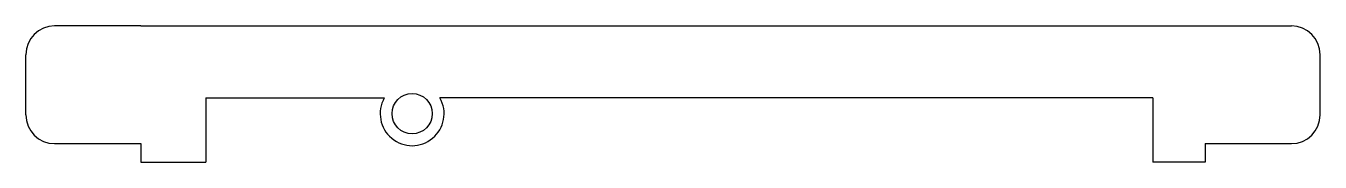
# Model space of a CAD drawing. Header units: inches. Extents: x -80 to 820, y 0 to 95.
import ezdxf

# ---------------------------------------------------------------- set-up
doc = ezdxf.new("R2010")
doc.units = ezdxf.units.IN
doc.header["$MEASUREMENT"] = 0
doc.linetypes.add('Continuous2', pattern=[0])
doc.layers.add('Unnamed Level 1', color=1, linetype='Continuous')

msp = doc.modelspace()

# ---------------------------------------------------------------- linework, layer by layer
at = {"layer": 'Unnamed Level 1', "color": 3, "linetype": 'Continuous2', "lineweight": -3, "true_color": 0x00ff00}
for p, q in [((-20, 94.5), (-60, 94.5)), ((0, 94.5), (-20, 94.5)), ((0, 94.5), (740, 94.5)), ((740, 94.5), (760, 94.5)), ((760, 94.5), (800, 94.5)), ((-80, 32.8), (-80, 74.5)), ((820, 32.8), (820, 74.5)), ((45.21, 44.5), (45.21, 0)), ((45.21, 44.5), (169.23, 44.5)), ((703.74, 44.5), (207.97, 44.5)), ((703.74, 44.5), (703.74, 0)), ((-60, 12.8), (0, 12.8)), ((0, 12.8), (0, 0)), ((740, 12.8), (740, 0)), ((740, 12.8), (800, 12.8)), ((0, 0), (45.21, 0)), ((740, 0), (703.74, 0))]:
    msp.add_line(p, q, dxfattribs=at)
msp.add_circle((188.6, 33.6), 14, dxfattribs=at)
for centre, radius, start, end in [((-60, 74.5), 20, 90, 180), ((800, 74.5), 20, 0, 90), ((188.6, 33.6), 22.22, 150.62721, 29.37279), ((-60, 32.8), 20, 180, 270), ((800, 32.8), 20, 270, 360)]:
    msp.add_arc(centre, radius, start, end, dxfattribs=at)

doc.saveas('drawing.dxf')
